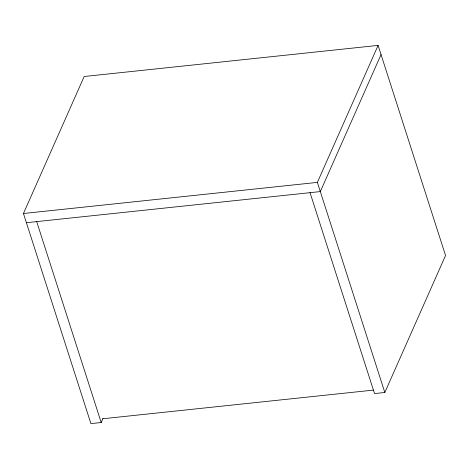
<?xml version="1.0" encoding="UTF-8"?>
<svg xmlns="http://www.w3.org/2000/svg" width="469" height="469" viewBox="0 0 469 469"><rect width="100%" height="100%" fill="white"/><g stroke="black" fill="none" stroke-linecap="round" stroke-linejoin="round"><path stroke-width="0.7" d="M102.969 418.506L101.193 422.516L90.904 423.601L23.45 213.506L84.174 76.511L378.096 45.399L445.55 255.494L384.826 392.489L374.538 393.579L310.038 192.677M384.826 392.489L317.372 182.394L378.096 45.399M381.045 54.592L320.321 191.587L26.399 222.699M23.45 213.506L317.372 182.394M102.799 418.753L373.359 390.114M36.688 221.608L101.193 422.516"/></g></svg>
